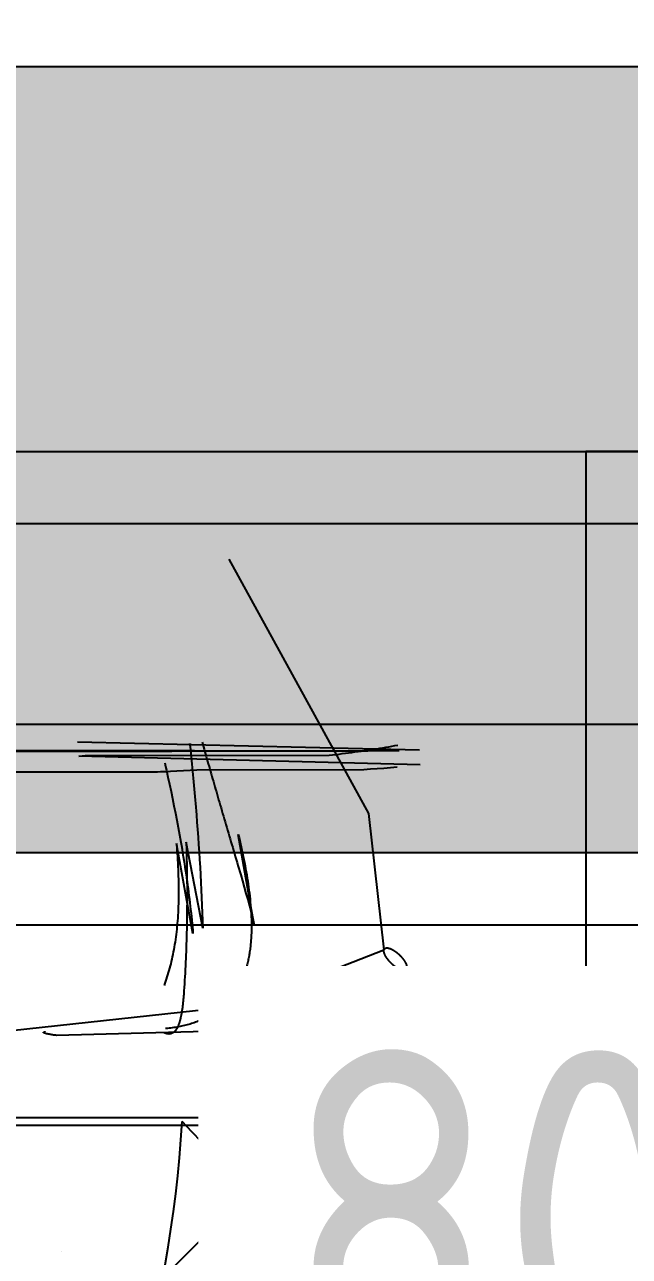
# Model space of a CAD drawing. Extents: x -74236 to 286982, y -14633 to 132816.
# Drawn here: x 95093 to 95470, y 114523 to 115291 of the extents above; entities that cross this region are included whole.
import ezdxf

# ---------------------------------------------------------------- set-up
doc = ezdxf.new("R2010")
doc.units = 0
doc.header["$LTSCALE"] = 10
doc.header["$MEASUREMENT"] = 0
doc.header["$PDSIZE"] = 5
for name, color, linetype in [('1活动家具', 4, 'Continuous'), ('3地坪', 8, 'Continuous'), ('5顶面布置', 3, 'Continuous'), ('5顶面标注', 3, 'Continuous'), ('6灯具标注', 1, 'Continuous'), ('7开关', 1, 'Continuous'), ('图框', 4, 'Continuous')]:
    doc.layers.add(name, color=color, linetype=linetype)
doc.styles.get("Standard").update_dxf_attribs({"font": 'gbenor.shx', "bigfont": 'gbcbig.shx'})
doc.styles.add('宋体', font='')
doc.styles.get('宋体').set_extended_font_data('SimSun')
doc.dimstyles.new('1-50 顶面', dxfattribs={"dimscale": 50, "dimtxt": 2.8, "dimasz": 1.5, "dimexe": 1, "dimexo": 1, "dimgap": 0.1, "dimtad": 1, "dimdec": 0, "dimzin": 0, "dimdsep": 46, "dimtxsty": '宋体', "dimblk": 'ARCHTICK', "dimcen": 0, "dimdle": 1, "dimclrd": 8, "dimclre": 8, "dimclrt": 43, "dimadec": 0, "dimazin": 0, "dimtfac": 1, "dimtdec": 0, "dimtix": 1, "dimtmove": 1, "dimatfit": 0, "dimldrblk": 'BOXFILLED', "dimfxl": 5, "dimfxlon": 1, "dimtfill": 1, "dimtolj": 1, "dimtzin": 0, "dimlwd": -1, "dimlwe": -1, "dimarcsym": 1})
doc.dimstyles.new('wl20', dxfattribs={"dimscale": 60, "dimtxt": 1.8, "dimasz": 0.03, "dimexe": 0, "dimexo": 0.625, "dimgap": 0.2, "dimtad": 1, "dimdec": 0, "dimrnd": 0.05, "dimdsep": 46, "dimtxsty": 'Standard', "dimblk": 'BZ', "dimcen": 0.06, "dimclrd": 127, "dimclre": 127, "dimclrt": 1, "dimadec": 0, "dimazin": 0, "dimtfac": 1, "dimtdec": 0, "dimtix": 1, "dimtmove": 2, "dimatfit": 3, "dimldrblk": 'jt', "dimfxl": 1, "dimtvp": 1, "dimtfill": 1, "dimtolj": 1, "dimtzin": 0, "dimarcsym": 0})

# ---------------------------------------------------------------- blocks, each defined once
blk = doc.blocks.new('_ArchTick')
at = {"color": 0, "linetype": 'ByBlock', "const_width": 0.4}
blk.add_lwpolyline([(-0.5, -0.5), (0.5, 0.5)], dxfattribs=at)
blk = doc.blocks.new('*D302')
at = {"color": 8, "transparency": 16777216}
for p, q in [((92884.15, 115547.67), (92884.15, 115847.67)), ((96254.15, 115547.67), (96254.15, 115847.67)), ((96304.15, 115797.67), (92834.15, 115797.67))]:
    blk.add_line(p, q, dxfattribs=at)
at = {"layer": 'Defpoints', "color": 0, "transparency": 16777216}
for p in [(92884.15, 115797.67), (92884.15, 115244.53), (96254.15, 115244.53)]:
    blk.add_point(p, dxfattribs=at)
at = {"color": 8, "transparency": 16777216, "xscale": 75, "yscale": 75, "zscale": 75, "rotation": 180}
blk.add_blockref('_ArchTick', (92884.15, 115797.67), dxfattribs=at)
at = {"color": 8, "transparency": 16777216, "xscale": 75, "yscale": 75, "zscale": 75}
blk.add_blockref('_ArchTick', (96254.15, 115797.67), dxfattribs=at)
at = {"color": 43, "transparency": 16777216, "insert": (94569.15, 115927.67), "char_height": 250, "attachment_point": 5, "style": '宋体', "bg_fill": 3, "box_fill_scale": 1.25, "bg_fill_color": 256, "bg_fill_true_color": 13158600, "bg_fill_transparency": 0}
blk.add_mtext('\\A1;3370', dxfattribs=at)
blk = doc.blocks.new('_BoxFilled')
at = {"color": 0, "linetype": 'ByBlock', "lineweight": -2}
blk.add_line((-0.5, 0), (-1, 0), dxfattribs=at)
at = {"color": 0, "linetype": 'ByBlock'}
blk.add_solid([(-0.5, 0.5), (0.5, 0.5), (-0.5, -0.5), (0.5, -0.5)], dxfattribs=at)
blk = doc.blocks.new('BZ')
at = {"layer": '图框', "linetype": 'Continuous'}
blk.add_hatch(color=2, dxfattribs=at).paths.add_polyline_path([(9.59, 6.47), (6.57, 9.41), (-10.49, -7.49), (-7.44, -10.7)])
blk.add_lwpolyline([(-7.44, -10.7), (9.59, 6.47), (6.57, 9.41), (-10.49, -7.49), (-7.44, -10.7)], dxfattribs=at)
blk = doc.blocks.new('*D494')
at = {"layer": '7开关', "color": 127, "lineweight": -2, "transparency": 16777216}
for p, q in [((93492.88, 115061.93), (93492.88, 115447.4)), ((93494.68, 115447.4), (95591.08, 115447.4)), ((95592.88, 115061.93), (95592.88, 115447.4))]:
    blk.add_line(p, q, dxfattribs=at)
at = {"layer": 'Defpoints', "color": 0, "transparency": 16777216}
for p in [(95592.88, 115447.4), (93492.88, 115024.43), (95592.88, 115024.43)]:
    blk.add_point(p, dxfattribs=at)
at = {"layer": '7开关', "color": 127, "lineweight": -2, "transparency": 16777216, "xscale": 1.8, "yscale": 1.8, "zscale": 1.8, "rotation": 180}
blk.add_blockref('BZ', (93492.88, 115447.4), dxfattribs=at)
at = {"layer": '7开关', "color": 127, "lineweight": -2, "transparency": 16777216, "xscale": 1.8, "yscale": 1.8, "zscale": 1.8}
blk.add_blockref('BZ', (95592.88, 115447.4), dxfattribs=at)
at = {"layer": '7开关', "color": 1, "transparency": 16777216, "insert": (94542.88, 115564.4), "char_height": 210, "attachment_point": 5, "bg_fill": 3, "box_fill_scale": 1.25, "bg_fill_color": 256, "bg_fill_true_color": 13158600, "bg_fill_transparency": 0}
blk.add_mtext('\\A1;2100', dxfattribs=at)
blk = doc.blocks.new('jt')
at = {"layer": '图框', "linetype": 'Continuous'}
blk.add_hatch(color=2, dxfattribs=at).paths.add_polyline_path([(-22, 17.67), (-16.75, 22.22), (0, 0), (-16.7, -22.03), (-22.01, -17.6), (-5.68, -0.01)])
blk.add_lwpolyline([(-22, 17.67), (-16.75, 22.22), (0, 0), (-16.7, -22.03), (-22.01, -17.6), (-5.68, -0.01), (-22, 17.67)], dxfattribs=at)
blk = doc.blocks.new('*D525')
at = {"layer": '6灯具标注', "color": 127, "lineweight": -2, "transparency": 16777216}
for p, q in [((95044.15, 114830.39), (95044.15, 114429.23)), ((95844.15, 114810.66), (95844.15, 114429.23)), ((95045.95, 114429.23), (95842.35, 114429.23))]:
    blk.add_line(p, q, dxfattribs=at)
at = {"layer": 'Defpoints', "color": 0, "transparency": 16777216}
for p in [(95044.15, 114867.89), (95844.15, 114848.16), (95844.15, 114429.23)]:
    blk.add_point(p, dxfattribs=at)
at = {"layer": '6灯具标注', "color": 127, "lineweight": -2, "transparency": 16777216, "xscale": 1.8, "yscale": 1.8, "zscale": 1.8, "rotation": 180}
blk.add_blockref('BZ', (95044.15, 114429.23), dxfattribs=at)
at = {"layer": '6灯具标注', "color": 127, "lineweight": -2, "transparency": 16777216, "xscale": 1.8, "yscale": 1.8, "zscale": 1.8}
blk.add_blockref('BZ', (95844.15, 114429.23), dxfattribs=at)
at = {"layer": '6灯具标注', "color": 1, "transparency": 16777216, "insert": (95444.15, 114546.23), "char_height": 210, "attachment_point": 5, "bg_fill": 3, "box_fill_scale": 1.25, "bg_fill_color": 256, "bg_fill_true_color": 13158600, "bg_fill_transparency": 0}
blk.add_mtext('\\A1;800', dxfattribs=at)

msp = doc.modelspace()

# ---------------------------------------------------------------- hatches: boundary and pattern name
msp.add_hatch(color=252).paths.add_polyline_path([(96774.15, 115264.43), (92644.15, 115264.43), (92644.15, 114755.9), (92884.15, 114790.08), (92884.15, 115024.43), (96774.15, 115024.43)])
at = {"layer": '3地坪'}
h = msp.add_hatch(dxfattribs=at)
h.set_pattern_fill('DOLMIT', color=253, scale=500, double=1)
h.set_pattern_definition([(0, (93024.15, 111354.38), (0, 125), []), (45, (93024.15, 111354.38), (-250, 250), [176.777, -353.553])])
h.paths.add_polyline_path([(98164.15, 115024.38), (92884.15, 115024.38), (92884.15, 111354.38), (98434.15, 111354.38), (98434.15, 111424.38), (98434.15, 112225.38), (98434.15, 112374.38), (98164.15, 112374.38), (98094.15, 112374.38), (96794.15, 112374.38), (96244.15, 112374.38), (96244.15, 113424.38), (98164.15, 113424.38)])
at = {"layer": '5顶面标注'}
h = msp.add_hatch(dxfattribs=at)
h.set_pattern_fill('AR-SAND', color=253, scale=60, double=1)
h.set_pattern_definition([(37.5, (0, 0), (-3.7796, 115.609426), [0, -91.2, 0, -102, 0, -97.5]), (7.5, (0, 0), (106.1866, 169.32876), [0, -49.2, 0, -82.2, 0, -31.5]), (327.5, (-73.8, 0), (186.84851, 0.33954), [0, -30, 0, -108, 0, -141]), (317.5, (-73.8, 0), (180.3676, 52.66053), [0, -15, 0, -70.8, 0, -81])])
h.paths.add_polyline_path([(96214.15, 112107.33), (96274.35, 112107.33), (96294.35, 112107.33), (96294.35, 112207.33), (96409.35, 112207.33), (96409.35, 112230.96), (96439.35, 112230.96), (96439.35, 112207.33), (96501.35, 112207.33), (96501.35, 112217.33), (96527.35, 112217.33), (96614.35, 112214.07), (96614.35, 112354.71), (96774.35, 112354.71), (96774.35, 112207.33), (96794.35, 112207.33), (96794.35, 111507.33), (96774.35, 111507.33), (96774.35, 111394.71), (96614.35, 111394.71), (96614.35, 111507.33), (96294.35, 111507.33), (96294.35, 111607.33), (96274.35, 111607.33), (96214.15, 111607.33), (96214.15, 111467.33), (96214.15, 111394.43), (93074.15, 111394.43), (93074.15, 114774.43), (96214.15, 114774.43)], flags=16)
edge = h.paths.add_edge_path(flags=0)
edge.add_line((96774.35, 112354.71), (96774.35, 112194))
edge.add_line((96774.35, 112194), (96779.35, 112194))
edge.add_arc((96779.35, 112187.33), 6.67, -89.99946, 90, ccw=False)
edge.add_line((96779.35, 112180.66), (96774.35, 112180.66))
edge.add_line((96774.35, 112180.66), (96774.35, 111534))
edge.add_line((96774.35, 111534), (96779.35, 111534))
edge.add_arc((96779.35, 111527.33), 6.67, -90, 90.00054, ccw=False)
edge.add_line((96779.35, 111520.66), (96774.35, 111520.66))
edge.add_line((96774.35, 111520.66), (96774.35, 111394.71))
edge.add_line((96774.35, 111394.71), (96614.35, 111394.71))
edge.add_line((96614.35, 111394.71), (96614.35, 112354.71))
edge.add_line((96614.35, 112354.71), (96774.35, 112354.71))
edge = h.paths.add_edge_path(flags=0)
edge.add_arc((96749.35, 112187.33), 6.67, 90, 360)
edge.add_line((96756.02, 112187.33), (96756.57, 112194))
edge.add_line((96756.57, 112194), (96749.35, 112194))
h.paths.add_polyline_path([(96439.35, 112227.33), (96434.35, 112232.33), (96434.35, 112227.33)], flags=0)
edge = h.paths.add_edge_path(flags=0)
edge.add_arc((96284.35, 112006.6), 2.35, 0, 180, ccw=False)
edge.add_arc((96284.35, 112006.49), 2.35, -176.97156, 2.87624, ccw=False)
edge.add_line((96282, 112006.36), (96282, 111906.77))
edge.add_arc((96284.35, 111906.73), 2.35, -180, 178.90169, ccw=False)
edge.add_line((96282, 111906.73), (96282, 111787.15))
edge.add_arc((96284.35, 111787.09), 2.35, -180, 178.53632, ccw=False)
edge.add_line((96282, 111787.09), (96282, 111687.31))
edge.add_arc((96284.35, 111687.21), 2.35, -180, 177.56312, ccw=False)
edge.add_line((96282, 111687.21), (96274.35, 111607.33))
edge.add_line((96274.35, 111607.33), (96282, 112006.6))
h.paths.add_polyline_path([(96178, 111734.05), (96796.8, 111734.05), (96796.8, 111935.18), (96178, 111935.18)], flags=16)
h.paths.add_polyline_path([(98104.15, 112474.43), (96804.15, 112474.43)], flags=17)
h.paths.add_polyline_path([(94384.15, 111114.43), (94384.15, 111354.43), (96280.61, 111354.43), (96280.61, 111114.43), (98684.15, 111114.43), (98684.15, 111424.43), (98444.15, 111424.43), (98444.15, 111354.43), (96794.35, 111354.43), (96794.35, 112374.43), (96254.15, 112374.43), (96254.15, 113424.43), (98174.15, 113424.43), (98174.15, 115024.43), (93034.15, 115024.43), (93034.15, 111114.43)])

# ---------------------------------------------------------------- linework, layer by layer
at = {"color": 255}
for p, q in [((92644.15, 115264.43), (100584.15, 115264.43)), ((92884.15, 115024.43), (100344.15, 115024.43))]:
    msp.add_line(p, q, dxfattribs=at)
at = {"layer": '1活动家具', "color": 8}
for p, q in [((95220.46, 114957.49), (95307.43, 114798.78)), ((95196.01, 114842.68), (95196.24, 114840.53)), ((95196.24, 114840.53), (95196.47, 114838.38)), ((95196.47, 114838.38), (95196.7, 114836.21)), ((95196.7, 114836.21), (95196.92, 114834.03)), ((95196.92, 114834.03), (95197.15, 114831.85)), ((95197.15, 114831.85), (95197.37, 114829.66)), ((95180.48, 114830.35), (95180.99, 114828.15)), ((95180.99, 114828.15), (95181.49, 114825.94)), ((95181.49, 114825.94), (95182.48, 114821.5)), ((95197.37, 114829.66), (95197.59, 114827.45)), ((95197.59, 114827.45), (95197.8, 114825.24)), ((95197.8, 114825.24), (95198.02, 114823.02)), ((95198.02, 114823.02), (95198.23, 114820.79)), ((95182.48, 114821.5), (95183.45, 114817.05)), ((95183.45, 114817.05), (95184.4, 114812.58)), ((95198.23, 114820.79), (95198.44, 114818.56)), ((95198.44, 114818.56), (95198.65, 114816.31)), ((95198.65, 114816.31), (95198.85, 114814.06)), ((95184.4, 114812.58), (95185.34, 114808.1)), ((95185.34, 114808.1), (95186.25, 114803.61)), ((95198.85, 114814.06), (95199.05, 114811.8)), ((95199.05, 114811.8), (95199.25, 114809.54)), ((95199.25, 114809.54), (95199.45, 114807.26)), ((95186.25, 114803.61), (95187.15, 114799.11)), ((95199.45, 114807.26), (95199.65, 114804.99)), ((95199.65, 114804.99), (95199.84, 114802.7)), ((95199.84, 114802.7), (95200.03, 114800.41)), ((95200.03, 114800.41), (95200.21, 114798.11)), ((95187.15, 114799.11), (95188.02, 114794.6)), ((95188.02, 114794.6), (95188.87, 114790.1)), ((95200.21, 114798.11), (95200.58, 114793.49)), ((95200.58, 114793.49), (95200.93, 114788.86)), ((95307.43, 114798.78), (95316.94, 114713.97)), ((95188.87, 114790.1), (95189.69, 114785.59)), ((95189.69, 114785.59), (95190.1, 114783.33)), ((95200.93, 114788.86), (95201.27, 114784.2)), ((95187.82, 114780.24), (95187.98, 114778.16)), ((95198.1, 114723.97), (95187.82, 114780.24)), ((95187.98, 114778.16), (95188.13, 114776.08)), ((95190.1, 114783.33), (95190.49, 114781.08)), ((95190.49, 114781.08), (95190.88, 114778.83)), ((95190.88, 114778.83), (95191.27, 114776.58)), ((95193.92, 114780.94), (95194.04, 114776.18)), ((95204.23, 114727.34), (95193.92, 114780.94)), ((95201.27, 114784.2), (95201.59, 114779.53)), ((95201.59, 114779.53), (95201.91, 114774.83)), ((95188.13, 114776.08), (95188.27, 114774.01)), ((95188.27, 114774.01), (95188.4, 114771.95)), ((95188.4, 114771.95), (95188.52, 114769.91)), ((95188.52, 114769.91), (95188.63, 114767.87)), ((95191.27, 114776.58), (95191.64, 114774.34)), ((95191.64, 114774.34), (95192.01, 114772.09)), ((95192.01, 114772.09), (95192.38, 114769.85)), ((95192.38, 114769.85), (95192.73, 114767.61)), ((95194.04, 114776.18), (95194.15, 114771.41)), ((95194.15, 114771.41), (95194.23, 114766.65)), ((95201.91, 114774.83), (95202.21, 114770.13)), ((95202.21, 114770.13), (95202.49, 114765.4)), ((95188.63, 114767.87), (95188.73, 114765.85)), ((95188.73, 114765.85), (95188.81, 114763.84)), ((95188.81, 114763.84), (95188.89, 114761.85)), ((95188.89, 114761.85), (95188.95, 114759.87)), ((95192.73, 114767.61), (95193.08, 114765.37)), ((95193.08, 114765.37), (95193.42, 114763.14)), ((95193.42, 114763.14), (95193.75, 114760.91)), ((95194.23, 114766.65), (95194.3, 114761.9)), ((95194.3, 114761.9), (95194.35, 114757.16)), ((95202.49, 114765.4), (95202.76, 114760.67)), ((95188.95, 114759.87), (95189, 114757.9)), ((95189, 114757.9), (95189.04, 114755.94)), ((95189.04, 114755.94), (95189.07, 114754)), ((95189.07, 114754), (95189.08, 114752.08)), ((95193.75, 114760.91), (95194.08, 114758.69)), ((95194.08, 114758.69), (95194.39, 114756.47)), ((95194.35, 114757.16), (95194.38, 114752.43)), ((95194.39, 114756.47), (95194.7, 114754.26)), ((95194.7, 114754.26), (95195, 114752.05)), ((95202.76, 114760.67), (95203.02, 114755.93)), ((95203.02, 114755.93), (95203.26, 114751.17)), ((95189.06, 114746.39), (95189.02, 114744.52)), ((95189.08, 114748.27), (95189.06, 114746.39)), ((95189.08, 114752.08), (95189.09, 114750.16)), ((95189.09, 114750.16), (95189.08, 114748.27)), ((95194.38, 114752.43), (95194.39, 114747.72)), ((95194.39, 114747.72), (95194.38, 114743.01)), ((95195, 114752.05), (95195.29, 114749.85)), ((95195.29, 114749.85), (95195.58, 114747.65)), ((95195.58, 114747.65), (95195.85, 114745.46)), ((95203.26, 114751.17), (95203.49, 114746.41)), ((95203.49, 114746.41), (95203.7, 114741.65)), ((95188.85, 114739.03), (95188.76, 114737.23)), ((95188.92, 114740.84), (95188.85, 114739.03)), ((95188.98, 114742.68), (95188.92, 114740.84)), ((95189.02, 114744.52), (95188.98, 114742.68)), ((95194.36, 114740.67), (95194.34, 114738.33)), ((95194.38, 114743.01), (95194.36, 114740.67)), ((95195.85, 114745.46), (95196.12, 114743.27)), ((95196.12, 114743.27), (95196.38, 114741.1)), ((95196.38, 114741.1), (95196.63, 114738.93)), ((95196.63, 114738.93), (95196.87, 114736.76)), ((95203.7, 114741.65), (95203.89, 114736.88)), ((95188.42, 114731.95), (95188.29, 114730.22)), ((95188.55, 114733.69), (95188.42, 114731.95)), ((95188.66, 114735.45), (95188.55, 114733.69)), ((95188.76, 114737.23), (95188.66, 114735.45)), ((95194.25, 114731.33), (95194.21, 114729.01)), ((95194.29, 114733.66), (95194.25, 114731.33)), ((95194.32, 114735.99), (95194.29, 114733.66)), ((95194.34, 114738.33), (95194.32, 114735.99)), ((95196.87, 114736.76), (95197.1, 114734.61)), ((95197.1, 114734.61), (95197.32, 114732.46)), ((95197.32, 114732.46), (95197.53, 114730.32)), ((95203.89, 114736.88), (95204.07, 114732.11)), ((95204.07, 114732.11), (95204.23, 114727.34)), ((95187.59, 114723.51), (95187.38, 114721.88)), ((95187.79, 114725.16), (95187.59, 114723.51)), ((95187.97, 114726.83), (95187.79, 114725.16)), ((95188.13, 114728.51), (95187.97, 114726.83)), ((95188.29, 114730.22), (95188.13, 114728.51)), ((95194.11, 114724.38), (95194.05, 114722.07)), ((95194.16, 114726.69), (95194.11, 114724.38)), ((95194.21, 114729.01), (95194.16, 114726.69)), ((95197.53, 114730.32), (95197.73, 114728.2)), ((95197.73, 114728.2), (95197.92, 114726.08)), ((95197.92, 114726.08), (95198.1, 114723.97)), ((95186.4, 114715.57), (95186.12, 114714.04)), ((95186.67, 114717.12), (95186.4, 114715.57)), ((95186.92, 114718.69), (95186.67, 114717.12)), ((95187.16, 114720.27), (95186.92, 114718.69)), ((95187.38, 114721.88), (95187.16, 114720.27)), ((95193.92, 114717.48), (95193.84, 114715.19)), ((95193.99, 114719.77), (95193.92, 114717.48)), ((95194.05, 114722.07), (95193.99, 114719.77)), ((95184.89, 114708.1), (95184.55, 114706.65)), ((95185.21, 114709.56), (95184.89, 114708.1)), ((95185.53, 114711.03), (95185.21, 114709.56)), ((95185.83, 114712.53), (95185.53, 114711.03)), ((95186.12, 114714.04), (95185.83, 114712.53)), ((95193.58, 114708.37), (95193.48, 114706.1)), ((95193.68, 114710.63), (95193.58, 114708.37)), ((95193.76, 114712.91), (95193.68, 114710.63)), ((95193.84, 114715.19), (95193.76, 114712.91)), ((95228.24, 114679.17), (95316.94, 114713.97)), ((95317.03, 114713.36), (95317.04, 114713.46)), ((95317.03, 114713.25), (95317.03, 114713.36)), ((95317.03, 114713.15), (95317.03, 114713.25)), ((95317.03, 114713.04), (95317.03, 114713.15)), ((95317.04, 114712.93), (95317.03, 114713.04)), ((95317.04, 114713.46), (95317.05, 114713.56)), ((95317.05, 114712.82), (95317.04, 114712.93)), ((95317.05, 114713.56), (95317.06, 114713.65)), ((95317.07, 114712.7), (95317.05, 114712.82)), ((95317.06, 114713.65), (95317.08, 114713.74)), ((95317.08, 114712.58), (95317.07, 114712.7)), ((95317.08, 114713.74), (95317.1, 114713.83)), ((95317.11, 114712.46), (95317.08, 114712.58)), ((95317.1, 114713.83), (95317.12, 114713.92)), ((95317.13, 114712.34), (95317.11, 114712.46)), ((95317.12, 114713.92), (95317.15, 114714)), ((95317.16, 114712.22), (95317.13, 114712.34)), ((95317.15, 114714), (95317.18, 114714.09)), ((95317.19, 114712.09), (95317.16, 114712.22)), ((95317.18, 114714.09), (95317.22, 114714.16)), ((95317.23, 114711.96), (95317.19, 114712.09)), ((95317.22, 114714.16), (95317.26, 114714.24)), ((95317.26, 114711.83), (95317.23, 114711.96)), ((95317.26, 114714.24), (95317.3, 114714.31)), ((95317.31, 114711.7), (95317.26, 114711.83)), ((95317.3, 114714.31), (95317.34, 114714.38)), ((95317.35, 114711.56), (95317.31, 114711.7)), ((95317.34, 114714.38), (95317.39, 114714.45)), ((95317.4, 114711.43), (95317.35, 114711.56)), ((95317.39, 114714.45), (95317.44, 114714.51)), ((95317.45, 114711.29), (95317.4, 114711.43)), ((95317.44, 114714.51), (95317.5, 114714.57)), ((95317.51, 114711.15), (95317.45, 114711.29)), ((95317.5, 114714.57), (95317.55, 114714.63)), ((95317.57, 114711.01), (95317.51, 114711.15)), ((95317.55, 114714.63), (95317.62, 114714.68)), ((95317.63, 114710.87), (95317.57, 114711.01)), ((95317.62, 114714.68), (95317.68, 114714.73)), ((95317.69, 114710.73), (95317.63, 114710.87)), ((95317.68, 114714.73), (95317.75, 114714.78)), ((95317.76, 114710.58), (95317.69, 114710.73)), ((95317.75, 114714.78), (95317.82, 114714.82)), ((95317.84, 114710.44), (95317.76, 114710.58)), ((95317.82, 114714.82), (95317.89, 114714.86)), ((95317.91, 114710.29), (95317.84, 114710.44)), ((95317.89, 114714.86), (95317.97, 114714.9)), ((95317.99, 114710.14), (95317.91, 114710.29)), ((95317.97, 114714.9), (95318.05, 114714.93)), ((95318.07, 114709.99), (95317.99, 114710.14)), ((95318.05, 114714.93), (95318.13, 114714.96)), ((95318.15, 114709.84), (95318.07, 114709.99)), ((95318.13, 114714.96), (95318.22, 114714.99)), ((95318.24, 114709.69), (95318.15, 114709.84)), ((95318.22, 114714.99), (95318.31, 114715.01)), ((95318.33, 114709.54), (95318.24, 114709.69)), ((95318.31, 114715.01), (95318.4, 114715.03)), ((95318.42, 114709.39), (95318.33, 114709.54)), ((95318.4, 114715.03), (95318.5, 114715.05)), ((95318.52, 114709.24), (95318.42, 114709.39)), ((95318.5, 114715.05), (95318.59, 114715.06)), ((95318.62, 114709.08), (95318.52, 114709.24)), ((95318.59, 114715.06), (95318.69, 114715.07)), ((95318.72, 114708.93), (95318.62, 114709.08)), ((95318.69, 114715.07), (95318.8, 114715.08)), ((95318.82, 114708.78), (95318.72, 114708.93)), ((95318.8, 114715.08), (95318.9, 114715.08)), ((95318.93, 114708.62), (95318.82, 114708.78)), ((95318.9, 114715.08), (95319.01, 114715.08)), ((95319.04, 114708.47), (95318.93, 114708.62)), ((95319.01, 114715.08), (95319.12, 114715.07)), ((95319.15, 114708.31), (95319.04, 114708.47)), ((95319.12, 114715.07), (95319.24, 114715.07)), ((95319.26, 114708.16), (95319.15, 114708.31)), ((95319.24, 114715.07), (95319.35, 114715.05)), ((95319.38, 114708), (95319.26, 114708.16)), ((95319.35, 114715.05), (95319.47, 114715.04)), ((95319.5, 114707.85), (95319.38, 114708)), ((95319.47, 114715.04), (95319.59, 114715.02)), ((95319.62, 114707.69), (95319.5, 114707.85)), ((95319.59, 114715.02), (95319.71, 114715)), ((95319.71, 114715), (95319.84, 114714.98)), ((95319.84, 114714.98), (95319.97, 114714.95)), ((95319.97, 114714.95), (95320.1, 114714.92)), ((95320.1, 114714.92), (95320.23, 114714.88)), ((95320.23, 114714.88), (95320.36, 114714.84)), ((95320.36, 114714.84), (95320.5, 114714.8)), ((95320.5, 114714.8), (95320.63, 114714.76)), ((95320.63, 114714.76), (95320.77, 114714.71)), ((95320.77, 114714.71), (95320.91, 114714.66)), ((95320.91, 114714.66), (95321.05, 114714.6)), ((95321.05, 114714.6), (95321.2, 114714.54)), ((95321.2, 114714.54), (95321.34, 114714.48)), ((95321.34, 114714.48), (95321.49, 114714.42)), ((95321.49, 114714.42), (95321.64, 114714.35)), ((95321.64, 114714.35), (95321.78, 114714.28)), ((95321.78, 114714.28), (95321.93, 114714.21)), ((95321.93, 114714.21), (95322.09, 114714.13)), ((95322.09, 114714.13), (95322.24, 114714.05)), ((95322.24, 114714.05), (95322.39, 114713.97)), ((95322.39, 114713.97), (95322.54, 114713.88)), ((95322.54, 114713.88), (95322.7, 114713.8)), ((95322.7, 114713.8), (95322.86, 114713.7)), ((95322.86, 114713.7), (95323.01, 114713.61)), ((95323.01, 114713.61), (95323.17, 114713.51)), ((95323.17, 114713.51), (95323.33, 114713.42)), ((95323.33, 114713.42), (95323.48, 114713.31)), ((95323.48, 114713.31), (95323.64, 114713.21)), ((95323.64, 114713.21), (95323.8, 114713.1)), ((95323.8, 114713.1), (95323.96, 114712.99)), ((95323.96, 114712.99), (95324.12, 114712.88)), ((95324.12, 114712.88), (95324.28, 114712.77)), ((95324.28, 114712.77), (95324.43, 114712.65)), ((95324.43, 114712.65), (95324.59, 114712.53)), ((95324.59, 114712.53), (95324.75, 114712.41)), ((95324.75, 114712.41), (95324.91, 114712.29)), ((95324.91, 114712.29), (95325.07, 114712.16)), ((95325.07, 114712.16), (95325.22, 114712.04)), ((95325.22, 114712.04), (95325.38, 114711.91)), ((95325.38, 114711.91), (95325.54, 114711.78)), ((95325.54, 114711.78), (95325.69, 114711.64)), ((95325.69, 114711.64), (95325.85, 114711.51)), ((95325.85, 114711.51), (95326, 114711.37)), ((95326, 114711.37), (95326.15, 114711.23)), ((95326.15, 114711.23), (95326.31, 114711.09)), ((95326.31, 114711.09), (95326.46, 114710.95)), ((95326.46, 114710.95), (95326.61, 114710.81)), ((95326.61, 114710.81), (95326.75, 114710.67)), ((95326.75, 114710.67), (95326.9, 114710.52)), ((95326.9, 114710.52), (95327.05, 114710.38)), ((95327.05, 114710.38), (95327.19, 114710.23)), ((95327.19, 114710.23), (95327.34, 114710.08)), ((95327.34, 114710.08), (95327.48, 114709.93)), ((95327.48, 114709.93), (95327.62, 114709.78)), ((95327.62, 114709.78), (95327.75, 114709.63)), ((95327.75, 114709.63), (95327.89, 114709.48)), ((95327.89, 114709.48), (95328.03, 114709.33)), ((95328.03, 114709.33), (95328.16, 114709.17)), ((95328.16, 114709.17), (95328.29, 114709.02)), ((95328.29, 114709.02), (95328.42, 114708.87)), ((95328.42, 114708.87), (95328.54, 114708.71)), ((95328.54, 114708.71), (95328.67, 114708.56)), ((95328.67, 114708.56), (95328.79, 114708.4)), ((95328.79, 114708.4), (95328.91, 114708.25)), ((95328.91, 114708.25), (95329.03, 114708.09)), ((95329.03, 114708.09), (95329.14, 114707.94)), ((95329.14, 114707.94), (95329.26, 114707.78)), ((95329.26, 114707.78), (95329.37, 114707.63)), ((95183.08, 114701.04), (95182.69, 114699.67)), ((95183.46, 114702.42), (95183.08, 114701.04)), ((95183.83, 114703.82), (95183.46, 114702.42)), ((95184.2, 114705.23), (95183.83, 114703.82)), ((95184.55, 114706.65), (95184.2, 114705.23)), ((95193.27, 114701.6), (95193.15, 114699.37)), ((95193.38, 114703.85), (95193.27, 114701.6)), ((95193.48, 114706.1), (95193.38, 114703.85)), ((95319.74, 114707.54), (95319.62, 114707.69)), ((95319.87, 114707.38), (95319.74, 114707.54)), ((95319.99, 114707.23), (95319.87, 114707.38)), ((95320.12, 114707.07), (95319.99, 114707.23)), ((95320.26, 114706.92), (95320.12, 114707.07)), ((95320.39, 114706.77), (95320.26, 114706.92)), ((95320.52, 114706.61), (95320.39, 114706.77)), ((95320.66, 114706.46), (95320.52, 114706.61)), ((95320.8, 114706.31), (95320.66, 114706.46)), ((95320.94, 114706.16), (95320.8, 114706.31)), ((95321.08, 114706.01), (95320.94, 114706.16)), ((95321.23, 114705.87), (95321.08, 114706.01)), ((95321.37, 114705.72), (95321.23, 114705.87)), ((95321.52, 114705.57), (95321.37, 114705.72)), ((95321.67, 114705.43), (95321.52, 114705.57)), ((95321.82, 114705.29), (95321.67, 114705.43)), ((95321.97, 114705.15), (95321.82, 114705.29)), ((95322.12, 114705), (95321.97, 114705.15)), ((95322.27, 114704.87), (95322.12, 114705)), ((95322.42, 114704.73), (95322.27, 114704.87)), ((95322.58, 114704.59), (95322.42, 114704.73)), ((95322.73, 114704.46), (95322.58, 114704.59)), ((95322.89, 114704.33), (95322.73, 114704.46)), ((95323.05, 114704.2), (95322.89, 114704.33)), ((95323.2, 114704.07), (95323.05, 114704.2)), ((95323.36, 114703.94), (95323.2, 114704.07)), ((95323.52, 114703.82), (95323.36, 114703.94)), ((95323.68, 114703.7), (95323.52, 114703.82)), ((95323.83, 114703.58), (95323.68, 114703.7)), ((95323.99, 114703.46), (95323.83, 114703.58)), ((95324.15, 114703.35), (95323.99, 114703.46)), ((95324.31, 114703.23), (95324.15, 114703.35)), ((95324.47, 114703.12), (95324.31, 114703.23)), ((95324.63, 114703.01), (95324.47, 114703.12)), ((95324.79, 114702.91), (95324.63, 114703.01)), ((95324.94, 114702.8), (95324.79, 114702.91)), ((95325.1, 114702.7), (95324.94, 114702.8)), ((95325.26, 114702.61), (95325.1, 114702.7)), ((95325.41, 114702.51), (95325.26, 114702.61)), ((95325.57, 114702.42), (95325.41, 114702.51)), ((95325.73, 114702.33), (95325.57, 114702.42)), ((95325.88, 114702.24), (95325.73, 114702.33)), ((95326.03, 114702.16), (95325.88, 114702.24)), ((95326.19, 114702.08), (95326.03, 114702.16)), ((95326.34, 114702), (95326.19, 114702.08)), ((95326.49, 114701.92), (95326.34, 114702)), ((95326.64, 114701.85), (95326.49, 114701.92)), ((95326.79, 114701.78), (95326.64, 114701.85)), ((95326.93, 114701.72), (95326.79, 114701.78)), ((95327.08, 114701.66), (95326.93, 114701.72)), ((95327.22, 114701.6), (95327.08, 114701.66)), ((95327.37, 114701.54), (95327.22, 114701.6)), ((95327.51, 114701.49), (95327.37, 114701.54)), ((95327.65, 114701.44), (95327.51, 114701.49)), ((95327.78, 114701.39), (95327.65, 114701.44)), ((95327.92, 114701.35), (95327.78, 114701.39)), ((95328.05, 114701.31), (95327.92, 114701.35)), ((95328.19, 114701.27), (95328.05, 114701.31)), ((95328.32, 114701.24), (95328.19, 114701.27)), ((95328.45, 114701.21), (95328.32, 114701.24)), ((95328.57, 114701.18), (95328.45, 114701.21)), ((95328.7, 114701.16), (95328.57, 114701.18)), ((95328.82, 114701.14), (95328.7, 114701.16)), ((95328.94, 114701.12), (95328.82, 114701.14)), ((95329.05, 114701.11), (95328.94, 114701.12)), ((95329.17, 114701.1), (95329.05, 114701.11)), ((95329.28, 114701.09), (95329.17, 114701.1)), ((95329.39, 114701.09), (95329.28, 114701.09)), ((95329.37, 114707.63), (95329.47, 114707.47)), ((95329.5, 114701.09), (95329.39, 114701.09)), ((95329.47, 114707.47), (95329.58, 114707.32)), ((95329.6, 114701.1), (95329.5, 114701.09)), ((95329.58, 114707.32), (95329.68, 114707.16)), ((95329.7, 114701.1), (95329.6, 114701.1)), ((95329.68, 114707.16), (95329.78, 114707.01)), ((95329.8, 114701.12), (95329.7, 114701.1)), ((95329.78, 114707.01), (95329.88, 114706.86)), ((95329.9, 114701.13), (95329.8, 114701.12)), ((95329.88, 114706.86), (95329.97, 114706.7)), ((95329.99, 114701.15), (95329.9, 114701.13)), ((95329.97, 114706.7), (95330.06, 114706.55)), ((95330.08, 114701.17), (95329.99, 114701.15)), ((95330.06, 114706.55), (95330.15, 114706.4)), ((95330.17, 114701.2), (95330.08, 114701.17)), ((95330.15, 114706.4), (95330.24, 114706.25)), ((95330.26, 114701.22), (95330.17, 114701.2)), ((95330.24, 114706.25), (95330.32, 114706.1)), ((95330.34, 114701.26), (95330.26, 114701.22)), ((95330.32, 114706.1), (95330.4, 114705.95)), ((95330.42, 114701.29), (95330.34, 114701.26)), ((95330.4, 114705.95), (95330.48, 114705.8)), ((95330.49, 114701.33), (95330.42, 114701.29)), ((95330.48, 114705.8), (95330.55, 114705.66)), ((95330.56, 114701.37), (95330.49, 114701.33)), ((95330.55, 114705.66), (95330.62, 114705.51)), ((95330.63, 114701.42), (95330.56, 114701.37)), ((95330.62, 114705.51), (95330.69, 114705.37)), ((95330.7, 114701.47), (95330.63, 114701.42)), ((95330.69, 114705.37), (95330.75, 114705.23)), ((95330.76, 114701.52), (95330.7, 114701.47)), ((95330.75, 114705.23), (95330.81, 114705.09)), ((95330.82, 114701.57), (95330.76, 114701.52)), ((95330.81, 114705.09), (95330.87, 114704.95)), ((95330.88, 114701.63), (95330.82, 114701.57)), ((95330.87, 114704.95), (95330.92, 114704.81)), ((95330.93, 114701.69), (95330.88, 114701.63)), ((95330.92, 114704.81), (95330.97, 114704.67)), ((95330.98, 114701.76), (95330.93, 114701.69)), ((95330.97, 114704.67), (95331.02, 114704.54)), ((95331.03, 114701.82), (95330.98, 114701.76)), ((95331.02, 114704.54), (95331.06, 114704.4)), ((95331.07, 114701.89), (95331.03, 114701.82)), ((95331.06, 114704.4), (95331.1, 114704.27)), ((95331.11, 114701.97), (95331.07, 114701.89)), ((95331.1, 114704.27), (95331.14, 114704.14)), ((95331.15, 114702.04), (95331.11, 114701.97)), ((95331.14, 114704.14), (95331.17, 114704.02)), ((95331.18, 114702.12), (95331.15, 114702.04)), ((95331.17, 114704.02), (95331.2, 114703.89)), ((95331.21, 114702.21), (95331.18, 114702.12)), ((95331.2, 114703.89), (95331.23, 114703.77)), ((95331.24, 114702.29), (95331.21, 114702.21)), ((95331.23, 114703.77), (95331.25, 114703.65)), ((95331.26, 114702.38), (95331.24, 114702.29)), ((95331.25, 114703.65), (95331.27, 114703.53)), ((95331.28, 114702.47), (95331.26, 114702.38)), ((95331.27, 114703.53), (95331.29, 114703.41)), ((95331.29, 114702.57), (95331.28, 114702.47)), ((95331.29, 114703.41), (95331.3, 114703.3)), ((95331.3, 114702.66), (95331.29, 114702.57)), ((95331.3, 114703.3), (95331.31, 114703.19)), ((95331.31, 114702.76), (95331.3, 114702.66)), ((95331.31, 114703.19), (95331.32, 114703.08)), ((95331.32, 114702.86), (95331.31, 114702.76)), ((95331.32, 114703.08), (95331.32, 114702.97)), ((95331.32, 114702.97), (95331.32, 114702.86)), ((95180.58, 114693.03), (95180.14, 114691.74)), ((95181.02, 114694.33), (95180.58, 114693.03)), ((95181.45, 114695.65), (95181.02, 114694.33)), ((95181.87, 114696.98), (95181.45, 114695.65)), ((95182.29, 114698.32), (95181.87, 114696.98)), ((95182.69, 114699.67), (95182.29, 114698.32)), ((95192.76, 114692.7), (95192.61, 114690.49)), ((95192.89, 114694.91), (95192.76, 114692.7)), ((95193.02, 114697.14), (95192.89, 114694.91)), ((95193.15, 114699.37), (95193.02, 114697.14)), ((95192.21, 114685.06), (95192.12, 114683.99)), ((95192.3, 114686.13), (95192.21, 114685.06)), ((95192.38, 114687.21), (95192.3, 114686.13)), ((95192.46, 114688.3), (95192.38, 114687.21)), ((95192.61, 114690.49), (95192.46, 114688.3)), ((94665, 114617.83), (95228.24, 114679.17)), ((95191.47, 114677.85), (95191.34, 114676.88)), ((95191.59, 114678.84), (95191.47, 114677.85)), ((95191.71, 114679.84), (95191.59, 114678.84)), ((95191.82, 114680.86), (95191.71, 114679.84)), ((95191.93, 114681.89), (95191.82, 114680.86)), ((95192.03, 114682.93), (95191.93, 114681.89)), ((95192.12, 114683.99), (95192.03, 114682.93)), ((95324.78, 114678.17), (95324.26, 114676.98)), ((95189.87, 114669.49), (95189.76, 114669.11)), ((95189.98, 114669.87), (95189.87, 114669.49)), ((95190.08, 114670.26), (95189.98, 114669.87)), ((95190.18, 114670.66), (95190.08, 114670.26)), ((95190.28, 114671.07), (95190.18, 114670.66)), ((95190.38, 114671.48), (95190.28, 114671.07)), ((95190.56, 114672.32), (95190.38, 114671.48)), ((95190.73, 114673.19), (95190.56, 114672.32)), ((95190.9, 114674.08), (95190.73, 114673.19)), ((95191.05, 114674.99), (95190.9, 114674.08)), ((95191.2, 114675.93), (95191.05, 114674.99)), ((95191.34, 114676.88), (95191.2, 114675.93)), ((95321.61, 114671.12), (95320.53, 114668.81)), ((95322.68, 114673.45), (95321.61, 114671.12)), ((95323.74, 114675.8), (95322.68, 114673.45)), ((95324.26, 114676.98), (95323.74, 114675.8)), ((95180.47, 114661.98), (95180.17, 114662.11)), ((95180.78, 114661.86), (95180.47, 114661.98)), ((95181.07, 114661.75), (95180.78, 114661.86)), ((95181.36, 114661.66), (95181.07, 114661.75)), ((95184.92, 114661.76), (95184.7, 114661.68)), ((95185.14, 114661.86), (95184.92, 114661.76)), ((95185.35, 114661.97), (95185.14, 114661.86)), ((95185.56, 114662.09), (95185.35, 114661.97)), ((95185.77, 114662.23), (95185.56, 114662.09)), ((95185.97, 114662.37), (95185.77, 114662.23)), ((95186.16, 114662.52), (95185.97, 114662.37)), ((95186.36, 114662.69), (95186.16, 114662.52)), ((95186.54, 114662.87), (95186.36, 114662.69)), ((95186.73, 114663.05), (95186.54, 114662.87)), ((95186.91, 114663.25), (95186.73, 114663.05)), ((95187.09, 114663.45), (95186.91, 114663.25)), ((95187.26, 114663.67), (95187.09, 114663.45)), ((95187.43, 114663.9), (95187.26, 114663.67)), ((95187.59, 114664.13), (95187.43, 114663.9)), ((95187.75, 114664.38), (95187.59, 114664.13)), ((95187.91, 114664.63), (95187.75, 114664.38)), ((95188.07, 114664.9), (95187.91, 114664.63)), ((95188.22, 114665.17), (95188.07, 114664.9)), ((95188.36, 114665.45), (95188.22, 114665.17)), ((95188.51, 114665.75), (95188.36, 114665.45)), ((95188.65, 114666.05), (95188.51, 114665.75)), ((95188.78, 114666.35), (95188.65, 114666.05)), ((95188.92, 114666.67), (95188.78, 114666.35)), ((95189.05, 114667), (95188.92, 114666.67)), ((95189.17, 114667.33), (95189.05, 114667)), ((95189.3, 114667.67), (95189.17, 114667.33)), ((95189.42, 114668.02), (95189.3, 114667.67)), ((95189.54, 114668.37), (95189.42, 114668.02)), ((95189.65, 114668.74), (95189.54, 114668.37)), ((95189.76, 114669.11), (95189.65, 114668.74)), ((95319.44, 114666.5), (95317.25, 114661.91)), ((95320.53, 114668.81), (95319.44, 114666.5)), ((95181.65, 114661.59), (95181.36, 114661.66)), ((95181.93, 114661.52), (95181.65, 114661.59)), ((95182.21, 114661.47), (95181.93, 114661.52)), ((95182.48, 114661.44), (95182.21, 114661.47)), ((95182.74, 114661.41), (95182.48, 114661.44)), ((95183, 114661.4), (95182.74, 114661.41)), ((95183.26, 114661.4), (95183, 114661.4)), ((95183.51, 114661.42), (95183.26, 114661.4)), ((95183.76, 114661.45), (95183.51, 114661.42)), ((95184, 114661.49), (95183.76, 114661.45)), ((95184.24, 114661.54), (95184, 114661.49)), ((95184.47, 114661.6), (95184.24, 114661.54)), ((95184.7, 114661.68), (95184.47, 114661.6)), ((95442.54, 114609.24), (93642.88, 114609.24)), ((95115.93, 114525.77), (95115.93, 114525.77))]:
    msp.add_line(p, q, dxfattribs=at)
at = {"layer": '1活动家具', "color": 8, "extrusion": (0, 0, -1)}
for p, q in [((95339.17, 114838.28), (95126.14, 114843.39)), ((95203.81, 114843.28), (95204.22, 114841.81)), ((95204.22, 114841.81), (95204.64, 114840.33)), ((95204.64, 114840.33), (95205.06, 114838.85)), ((95205.06, 114838.85), (95205.48, 114837.35)), ((95304.89, 114838.04), (95306.83, 114838.33)), ((95306.83, 114838.33), (95308.77, 114838.62)), ((95308.77, 114838.62), (95310.69, 114838.92)), ((95310.69, 114838.92), (95312.6, 114839.23)), ((95312.6, 114839.23), (95314.5, 114839.54)), ((95314.5, 114839.54), (95316.4, 114839.85)), ((95316.4, 114839.85), (95318.28, 114840.17)), ((95318.28, 114840.17), (95320.15, 114840.5)), ((95320.15, 114840.5), (95322.01, 114840.83)), ((95322.01, 114840.83), (95323.86, 114841.16)), ((95323.86, 114841.16), (95325.69, 114841.51)), ((94708.59, 114837.67), (95172.69, 114837.7)), ((94901.13, 114837.94), (95303.13, 114837.96)), ((95199.12, 114837.92), (94901.13, 114837.94)), ((95126.93, 114834.55), (95128.97, 114834.77)), ((95339.67, 114829.24), (95126.93, 114834.55)), ((95128.97, 114834.77), (95131, 114834.99)), ((95131, 114834.99), (95283.02, 114835.22)), ((95172.69, 114837.7), (95176.77, 114837.73)), ((95176.77, 114837.73), (95184.93, 114837.8)), ((95184.93, 114837.8), (95189, 114837.83)), ((95189, 114837.83), (95193.06, 114837.87)), ((95193.06, 114837.87), (95197.11, 114837.91)), ((95197.11, 114837.91), (95199.12, 114837.92)), ((95205.48, 114837.35), (95205.91, 114835.85)), ((95205.91, 114835.85), (95206.34, 114834.34)), ((95206.34, 114834.34), (95206.77, 114832.82)), ((95206.77, 114832.82), (95207.2, 114831.29)), ((95207.2, 114831.29), (95207.64, 114829.75)), ((95283.02, 114835.22), (95285.05, 114835.45)), ((95285.05, 114835.45), (95287.06, 114835.68)), ((95287.06, 114835.68), (95289.07, 114835.93)), ((95289.07, 114835.93), (95291.07, 114836.17)), ((95291.07, 114836.17), (95293.07, 114836.42)), ((95293.07, 114836.42), (95295.06, 114836.68)), ((95295.06, 114836.68), (95297.04, 114836.94)), ((95297.04, 114836.94), (95299.02, 114837.21)), ((95299.02, 114837.21), (95300.98, 114837.48)), ((95300.98, 114837.48), (95302.94, 114837.76)), ((95302.94, 114837.76), (95304.89, 114838.04)), ((95303.13, 114837.96), (95305.13, 114837.98)), ((95305.13, 114837.98), (95307.12, 114838)), ((95307.12, 114838), (95309.1, 114838.02)), ((95309.1, 114838.02), (95311.07, 114838.03)), ((95311.07, 114838.03), (95313.03, 114838.05)), ((95313.03, 114838.05), (95314.98, 114838.07)), ((95314.98, 114838.07), (95316.92, 114838.09)), ((95316.92, 114838.09), (95318.85, 114838.1)), ((95318.85, 114838.1), (95320.77, 114838.12)), ((95320.77, 114838.12), (95322.67, 114838.14)), ((95322.67, 114838.14), (95324.57, 114838.16)), ((95324.57, 114838.16), (95326.45, 114838.17)), ((94709.84, 114824.67), (95171.88, 114824.74)), ((95171.88, 114824.74), (95173.89, 114824.81)), ((95173.89, 114824.81), (95175.91, 114824.88)), ((95175.91, 114824.88), (95177.93, 114824.96)), ((95177.93, 114824.96), (95179.96, 114825.04)), ((95179.96, 114825.04), (95182, 114825.13)), ((95182, 114825.13), (95184.03, 114825.22)), ((95184.03, 114825.22), (95188.12, 114825.41)), ((95188.12, 114825.41), (95192.23, 114825.62)), ((95192.23, 114825.62), (95196.35, 114825.84)), ((95196.35, 114825.84), (95200.47, 114826.08)), ((95200.47, 114826.08), (95304.6, 114826.34)), ((95207.64, 114829.75), (95208.08, 114828.21)), ((95208.08, 114828.21), (95208.52, 114826.66)), ((95208.52, 114826.66), (95208.97, 114825.1)), ((95208.97, 114825.1), (95209.42, 114823.53)), ((95209.42, 114823.53), (95209.87, 114821.95)), ((95304.6, 114826.34), (95308.74, 114826.61)), ((95308.74, 114826.61), (95312.88, 114826.9)), ((95312.88, 114826.9), (95317.02, 114827.21)), ((95317.02, 114827.21), (95321.16, 114827.54)), ((95321.16, 114827.54), (95325.29, 114827.88)), ((95209.87, 114821.95), (95210.33, 114820.37)), ((95210.33, 114820.37), (95210.79, 114818.77)), ((95210.79, 114818.77), (95211.25, 114817.17)), ((95211.25, 114817.17), (95211.71, 114815.55)), ((95211.71, 114815.55), (95212.18, 114813.93)), ((95212.18, 114813.93), (95212.65, 114812.3)), ((95212.65, 114812.3), (95213.13, 114810.66)), ((95213.13, 114810.66), (95213.61, 114809.01)), ((95213.61, 114809.01), (95214.09, 114807.35)), ((95214.09, 114807.35), (95214.57, 114805.68)), ((95214.57, 114805.68), (95215.06, 114804)), ((95215.06, 114804), (95215.55, 114802.31)), ((95215.55, 114802.31), (95216.05, 114800.61)), ((95216.05, 114800.61), (95216.55, 114798.9)), ((95216.55, 114798.9), (95217.05, 114797.18)), ((95217.05, 114797.18), (95217.55, 114795.46)), ((95217.55, 114795.46), (95218.06, 114793.72)), ((95218.06, 114793.72), (95218.58, 114791.97)), ((95218.58, 114791.97), (95219.09, 114790.21)), ((95219.09, 114790.21), (95219.62, 114788.44)), ((95219.62, 114788.44), (95220.14, 114786.66)), ((95220.14, 114786.66), (95220.67, 114784.86)), ((95220.67, 114784.86), (95221.2, 114783.06)), ((95226.29, 114785.86), (95226.76, 114783.89)), ((95236.27, 114729.45), (95226.29, 114785.86)), ((95221.2, 114783.06), (95221.74, 114781.25)), ((95221.74, 114781.25), (95222.28, 114779.42)), ((95222.28, 114779.42), (95222.82, 114777.59)), ((95222.82, 114777.59), (95223.37, 114775.74)), ((95226.76, 114783.89), (95227.22, 114781.93)), ((95227.22, 114781.93), (95227.67, 114779.97)), ((95227.67, 114779.97), (95228.11, 114778.01)), ((95228.11, 114778.01), (95228.54, 114776.05)), ((95223.37, 114775.74), (95223.92, 114773.89)), ((95223.92, 114773.89), (95224.47, 114772.02)), ((95224.47, 114772.02), (95225.02, 114770.15)), ((95225.02, 114770.15), (95225.58, 114768.27)), ((95228.54, 114776.05), (95228.96, 114774.1)), ((95228.96, 114774.1), (95229.37, 114772.15)), ((95229.37, 114772.15), (95229.77, 114770.2)), ((95229.77, 114770.2), (95230.15, 114768.26)), ((95225.58, 114768.27), (95226.13, 114766.37)), ((95226.13, 114766.37), (95226.69, 114764.48)), ((95226.69, 114764.48), (95227.25, 114762.57)), ((95227.25, 114762.57), (95227.8, 114760.66)), ((95230.15, 114768.26), (95230.52, 114766.32)), ((95230.52, 114766.32), (95230.88, 114764.38)), ((95230.88, 114764.38), (95231.22, 114762.46)), ((95231.22, 114762.46), (95231.55, 114760.53)), ((95227.8, 114760.66), (95228.91, 114756.81)), ((95228.91, 114756.81), (95230.01, 114752.94)), ((95231.55, 114760.53), (95231.87, 114758.62)), ((95231.87, 114758.62), (95232.17, 114756.71)), ((95232.17, 114756.71), (95232.45, 114754.81)), ((95232.45, 114754.81), (95232.72, 114752.91)), ((95230.01, 114752.94), (95231.1, 114749.05)), ((95231.1, 114749.05), (95232.18, 114745.15)), ((95232.72, 114752.91), (95232.97, 114751.03)), ((95232.97, 114751.03), (95233.2, 114749.15)), ((95233.2, 114749.15), (95233.42, 114747.28)), ((95233.42, 114747.28), (95233.62, 114745.43)), ((95232.18, 114745.15), (95233.24, 114741.23)), ((95233.24, 114741.23), (95234.27, 114737.31)), ((95233.62, 114745.43), (95233.8, 114743.58)), ((95233.8, 114743.58), (95233.96, 114741.74)), ((95233.96, 114741.74), (95234.1, 114739.91)), ((95234.1, 114739.91), (95234.23, 114738.09)), ((95234.23, 114738.09), (95234.33, 114736.29)), ((95234.27, 114737.31), (95235.28, 114733.38)), ((95234.33, 114736.29), (95234.41, 114734.49)), ((95234.41, 114734.49), (95234.47, 114732.71)), ((95234.47, 114732.71), (95234.51, 114730.95)), ((95234.51, 114730.95), (95234.53, 114729.19)), ((95235.28, 114733.38), (95235.78, 114731.41)), ((95235.78, 114731.41), (95236.27, 114729.45)), ((95234.41, 114723.16), (95234.37, 114722.31)), ((95234.45, 114724.01), (95234.41, 114723.16)), ((95234.47, 114724.86), (95234.45, 114724.01)), ((95234.5, 114725.72), (95234.47, 114724.86)), ((95234.53, 114727.45), (95234.5, 114725.72)), ((95234.53, 114729.19), (95234.53, 114727.45)), ((95233.82, 114715.68), (95233.72, 114714.87)), ((95233.91, 114716.5), (95233.82, 114715.68)), ((95234, 114717.31), (95233.91, 114716.5)), ((95234.07, 114718.14), (95234, 114717.31)), ((95234.15, 114718.96), (95234.07, 114718.14)), ((95234.21, 114719.8), (95234.15, 114718.96)), ((95234.27, 114720.63), (95234.21, 114719.8)), ((95234.32, 114721.47), (95234.27, 114720.63)), ((95234.37, 114722.31), (95234.32, 114721.47)), ((95232.54, 114707.78), (95232.38, 114707.02)), ((95232.7, 114708.55), (95232.54, 114707.78)), ((95232.85, 114709.32), (95232.7, 114708.55)), ((95233, 114710.1), (95232.85, 114709.32)), ((95233.14, 114710.89), (95233, 114710.1)), ((95233.27, 114711.67), (95233.14, 114710.89)), ((95233.39, 114712.47), (95233.27, 114711.67)), ((95233.51, 114713.26), (95233.39, 114712.47)), ((95233.62, 114714.07), (95233.51, 114713.26)), ((95233.72, 114714.87), (95233.62, 114714.07)), ((95230.55, 114700.36), (95230.31, 114699.65)), ((95230.78, 114701.08), (95230.55, 114700.36)), ((95231.01, 114701.81), (95230.78, 114701.08)), ((95231.23, 114702.54), (95231.01, 114701.81)), ((95231.44, 114703.27), (95231.23, 114702.54)), ((95231.64, 114704.01), (95231.44, 114703.27)), ((95231.83, 114704.75), (95231.64, 114704.01)), ((95232.02, 114705.5), (95231.83, 114704.75)), ((95232.2, 114706.26), (95232.02, 114705.5)), ((95232.38, 114707.02), (95232.2, 114706.26)), ((95227.47, 114692.83), (95227.14, 114692.18)), ((95227.79, 114693.48), (95227.47, 114692.83)), ((95228.1, 114694.15), (95227.79, 114693.48)), ((95228.41, 114694.81), (95228.1, 114694.15)), ((95228.7, 114695.49), (95228.41, 114694.81)), ((95228.99, 114696.17), (95228.7, 114695.49)), ((95229.27, 114696.85), (95228.99, 114696.17)), ((95229.54, 114697.54), (95229.27, 114696.85)), ((95229.81, 114698.24), (95229.54, 114697.54)), ((95230.06, 114698.94), (95229.81, 114698.24)), ((95230.31, 114699.65), (95230.06, 114698.94)), ((95222.53, 114684.85), (95222.08, 114684.29)), ((95222.96, 114685.43), (95222.53, 114684.85)), ((95223.38, 114686.01), (95222.96, 114685.43)), ((95223.8, 114686.6), (95223.38, 114686.01)), ((95224.21, 114687.19), (95223.8, 114686.6)), ((95224.6, 114687.79), (95224.21, 114687.19)), ((95224.99, 114688.4), (95224.6, 114687.79)), ((95225.37, 114689.02), (95224.99, 114688.4)), ((95225.74, 114689.64), (95225.37, 114689.02)), ((95226.11, 114690.26), (95225.74, 114689.64)), ((95226.46, 114690.89), (95226.11, 114690.26)), ((95226.81, 114691.53), (95226.46, 114690.89)), ((95227.14, 114692.18), (95226.81, 114691.53)), ((95214.91, 114677.06), (95214.32, 114676.6)), ((95215.48, 114677.53), (95214.91, 114677.06)), ((95216.05, 114678.01), (95215.48, 114677.53)), ((95216.61, 114678.49), (95216.05, 114678.01)), ((95217.15, 114678.98), (95216.61, 114678.49)), ((95217.69, 114679.48), (95217.15, 114678.98)), ((95218.21, 114679.99), (95217.69, 114679.48)), ((95218.73, 114680.5), (95218.21, 114679.99)), ((95219.24, 114681.02), (95218.73, 114680.5)), ((95219.74, 114681.55), (95219.24, 114681.02)), ((95220.22, 114682.08), (95219.74, 114681.55)), ((95220.7, 114682.62), (95220.22, 114682.08)), ((95221.17, 114683.17), (95220.7, 114682.62)), ((95221.63, 114683.72), (95221.17, 114683.17)), ((95222.08, 114684.29), (95221.63, 114683.72)), ((95202.03, 114669.62), (95201.24, 114669.31)), ((95202.8, 114669.94), (95202.03, 114669.62)), ((95203.56, 114670.26), (95202.8, 114669.94)), ((95204.32, 114670.6), (95203.56, 114670.26)), ((95205.06, 114670.94), (95204.32, 114670.6)), ((95205.79, 114671.29), (95205.06, 114670.94)), ((95206.51, 114671.65), (95205.79, 114671.29)), ((95207.22, 114672.02), (95206.51, 114671.65)), ((95207.91, 114672.4), (95207.22, 114672.02)), ((95208.6, 114672.78), (95207.91, 114672.4)), ((95209.28, 114673.18), (95208.6, 114672.78)), ((95209.95, 114673.58), (95209.28, 114673.18)), ((95210.6, 114673.98), (95209.95, 114673.58)), ((95211.25, 114674.4), (95210.6, 114673.98)), ((95211.88, 114674.82), (95211.25, 114674.4)), ((95212.51, 114675.26), (95211.88, 114674.82)), ((95213.12, 114675.7), (95212.51, 114675.26)), ((95213.73, 114676.14), (95213.12, 114675.7)), ((95214.32, 114676.6), (95213.73, 114676.14)), ((95104.97, 114662.39), (95104.98, 114662.43)), ((95104.97, 114662.35), (95104.97, 114662.39)), ((95104.99, 114662.31), (95104.97, 114662.35)), ((95104.98, 114662.43), (95105, 114662.47)), ((95105.01, 114662.26), (95104.99, 114662.31)), ((95105, 114662.47), (95105.04, 114662.51)), ((95105.05, 114662.22), (95105.01, 114662.26)), ((95105.04, 114662.51), (95105.08, 114662.55)), ((95105.1, 114662.18), (95105.05, 114662.22)), ((95105.08, 114662.55), (95105.14, 114662.59)), ((95105.16, 114662.14), (95105.1, 114662.18)), ((95105.14, 114662.59), (95105.22, 114662.62)), ((95105.23, 114662.1), (95105.16, 114662.14)), ((95105.22, 114662.62), (95105.3, 114662.66)), ((95105.31, 114662.05), (95105.23, 114662.1)), ((95105.3, 114662.66), (95105.4, 114662.7)), ((95105.4, 114662.01), (95105.31, 114662.05)), ((95105.4, 114662.7), (95105.51, 114662.74)), ((95105.5, 114661.97), (95105.4, 114662.01)), ((95105.61, 114661.92), (95105.5, 114661.97)), ((95105.51, 114662.74), (95105.64, 114662.77)), ((95105.73, 114661.88), (95105.61, 114661.92)), ((95105.64, 114662.77), (95105.78, 114662.81)), ((95105.86, 114661.83), (95105.73, 114661.88)), ((95105.78, 114662.81), (95105.93, 114662.84)), ((95106, 114661.79), (95105.86, 114661.83)), ((95105.93, 114662.84), (95106.1, 114662.88)), ((95106.14, 114661.75), (95106, 114661.79)), ((95106.3, 114661.7), (95106.14, 114661.75)), ((95106.46, 114661.66), (95106.3, 114661.7)), ((95298.94, 114665.53), (95113.08, 114660.51)), ((95182.12, 114664.85), (95181.07, 114664.74)), ((95183.15, 114664.97), (95182.12, 114664.85)), ((95184.16, 114665.1), (95183.15, 114664.97)), ((95185.17, 114665.24), (95184.16, 114665.1)), ((95186.16, 114665.39), (95185.17, 114665.24)), ((95187.14, 114665.55), (95186.16, 114665.39)), ((95188.11, 114665.71), (95187.14, 114665.55)), ((95189.07, 114665.89), (95188.11, 114665.71)), ((95190.01, 114666.07), (95189.07, 114665.89)), ((95190.95, 114666.27), (95190.01, 114666.07)), ((95191.87, 114666.47), (95190.95, 114666.27)), ((95192.78, 114666.69), (95191.87, 114666.47)), ((95193.68, 114666.91), (95192.78, 114666.69)), ((95194.56, 114667.14), (95193.68, 114666.91)), ((95195.44, 114667.38), (95194.56, 114667.14)), ((95196.3, 114667.63), (95195.44, 114667.38)), ((95197.15, 114667.89), (95196.3, 114667.63)), ((95197.99, 114668.15), (95197.15, 114667.89)), ((95198.82, 114668.43), (95197.99, 114668.15)), ((95199.64, 114668.71), (95198.82, 114668.43)), ((95200.45, 114669.01), (95199.64, 114668.71)), ((95201.24, 114669.31), (95200.45, 114669.01)), ((95299.59, 114665.45), (95298.94, 114665.53)), ((95300.24, 114665.37), (95299.59, 114665.45)), ((95300.9, 114665.3), (95300.24, 114665.37)), ((95302.24, 114665.15), (95300.9, 114665.3)), ((95303.59, 114665.01), (95302.24, 114665.15)), ((95304.93, 114664.88), (95303.59, 114665.01)), ((95306.26, 114664.77), (95304.93, 114664.88)), ((95307.57, 114664.66), (95306.26, 114664.77)), ((95308.87, 114664.57), (95307.57, 114664.66)), ((95310.16, 114664.48), (95308.87, 114664.57)), ((95311.43, 114664.41), (95310.16, 114664.48)), ((95312.69, 114664.35), (95311.43, 114664.41)), ((95313.93, 114664.29), (95312.69, 114664.35)), ((95315.17, 114664.25), (95313.93, 114664.29)), ((95316.39, 114664.22), (95315.17, 114664.25)), ((95317.59, 114664.2), (95316.39, 114664.22)), ((95318.79, 114664.19), (95317.59, 114664.2)), ((95319.97, 114664.19), (95318.79, 114664.19)), ((95321.14, 114664.2), (95319.97, 114664.19)), ((95322.29, 114664.22), (95321.14, 114664.2)), ((95323.43, 114664.25), (95322.29, 114664.22)), ((95324.56, 114664.29), (95323.43, 114664.25)), ((95325.68, 114664.34), (95324.56, 114664.29)), ((95106.64, 114661.61), (95106.46, 114661.66)), ((95106.82, 114661.57), (95106.64, 114661.61)), ((95107.01, 114661.52), (95106.82, 114661.57)), ((95107.21, 114661.48), (95107.01, 114661.52)), ((95107.41, 114661.43), (95107.21, 114661.48)), ((95107.62, 114661.39), (95107.41, 114661.43)), ((95108.07, 114661.3), (95107.62, 114661.39)), ((95108.54, 114661.21), (95108.07, 114661.3)), ((95109.04, 114661.12), (95108.54, 114661.21)), ((95109.56, 114661.03), (95109.04, 114661.12)), ((95110.1, 114660.94), (95109.56, 114661.03)), ((95110.66, 114660.85), (95110.1, 114660.94)), ((95111.24, 114660.77), (95110.66, 114660.85)), ((95111.84, 114660.68), (95111.24, 114660.77)), ((95112.45, 114660.59), (95111.84, 114660.68)), ((95113.08, 114660.51), (95112.45, 114660.59))]:
    msp.add_line(p, q, dxfattribs=at)
at = {"layer": '1活动家具'}
for points in [[(93642.88, 112924.43), (93642.88, 115024.43), (95442.88, 115024.43), (95442.88, 112924.43)], [(95942.88, 115024.43), (95442.88, 115024.43), (95442.88, 114524.43), (95942.88, 114524.43)]]:
    msp.add_lwpolyline(points, close=True, dxfattribs=at)
at = {"layer": '1活动家具', "color": 252}
for points in [[(95310.16, 114774.43), (95192.88, 114774.43)], [(95892.88, 114774.43), (95442.88, 114774.43)]]:
    msp.add_lwpolyline(points, dxfattribs=at)
at = {"layer": '1活动家具', "color": 8}
for centre, radius, start, end in [((94473.52, 114647.23), 718.92, 300.24556, 356.77312), ((94529.12, 113952.83), 930.66, 10.44261, 44.64087)]:
    msp.add_arc(centre, radius, start, end, dxfattribs=at)
at = {"layer": '5顶面布置', "color": 3}
msp.add_lwpolyline([(96214.15, 114774.43), (93074.15, 114774.43), (93074.15, 111394.43), (96214.15, 111394.43)], close=True, dxfattribs=at)
at = {"layer": '7开关', "color": 6}
msp.add_arc((89612.87, 116749.87), 6224.89, 323.925546, 342.509068, dxfattribs=at)

# ---------------------------------------------------------------- next in the draw order: dimensions: what is measured, and where the dimension line sits
at = {"color": 6}
dim = msp.add_linear_dim(base=(92884.15, 115797.67), p1=(96254.15, 115244.53), p2=(92884.15, 115244.53), dimstyle='1-50 顶面', override={"dimtxt": 5, "dimtad": 2}, dxfattribs=at)
dim.commit()
dim.dimension.update_dxf_attribs({"geometry": '*D302', "text_midpoint": (94569.15, 115927.67)})
at = {"layer": '6灯具标注', "color": 6}
dim = msp.add_linear_dim(base=(95844.15, 114429.23), p1=(95044.15, 114867.89), p2=(95844.15, 114848.16), dimstyle='wl20', override={"dimtxt": 3.5, "dimfxl": 300, "dimfxlon": 1, "dimarcsym": 1}, dxfattribs=at)
dim.commit()
dim.dimension.update_dxf_attribs({"geometry": '*D525', "text_midpoint": (95444.15, 114546.23)})

# ---------------------------------------------------------------- next in the draw order: dimensions: what is measured, and where the dimension line sits
at = {"layer": '7开关', "color": 6}
dim = msp.add_linear_dim(base=(95592.88, 115447.4), p1=(93492.88, 115024.43), p2=(95592.88, 115024.43), dimstyle='wl20', override={"dimtxt": 3.5, "dimfxl": 300, "dimfxlon": 1, "dimarcsym": 1}, dxfattribs=at)
dim.commit()
dim.dimension.update_dxf_attribs({"geometry": '*D494', "text_midpoint": (94542.88, 115564.4)})

doc.saveas('drawing.dxf')
